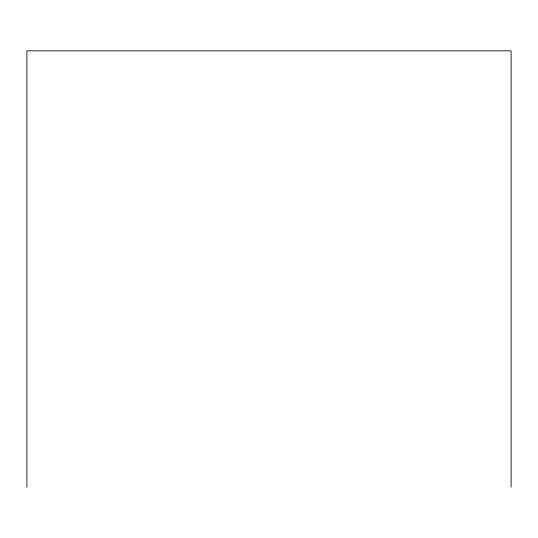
<?xml version="1.0" encoding="UTF-8"?>
<svg xmlns="http://www.w3.org/2000/svg" width="538" height="538" viewBox="0 0 538 538"><rect width="100%" height="100%" fill="white"/><g stroke="black" fill="none" stroke-linecap="round" stroke-linejoin="round"><path stroke-width="0.81" d="M511.1 487.146L511.1 50.854L26.9 50.854L26.9 487.146"/></g></svg>
